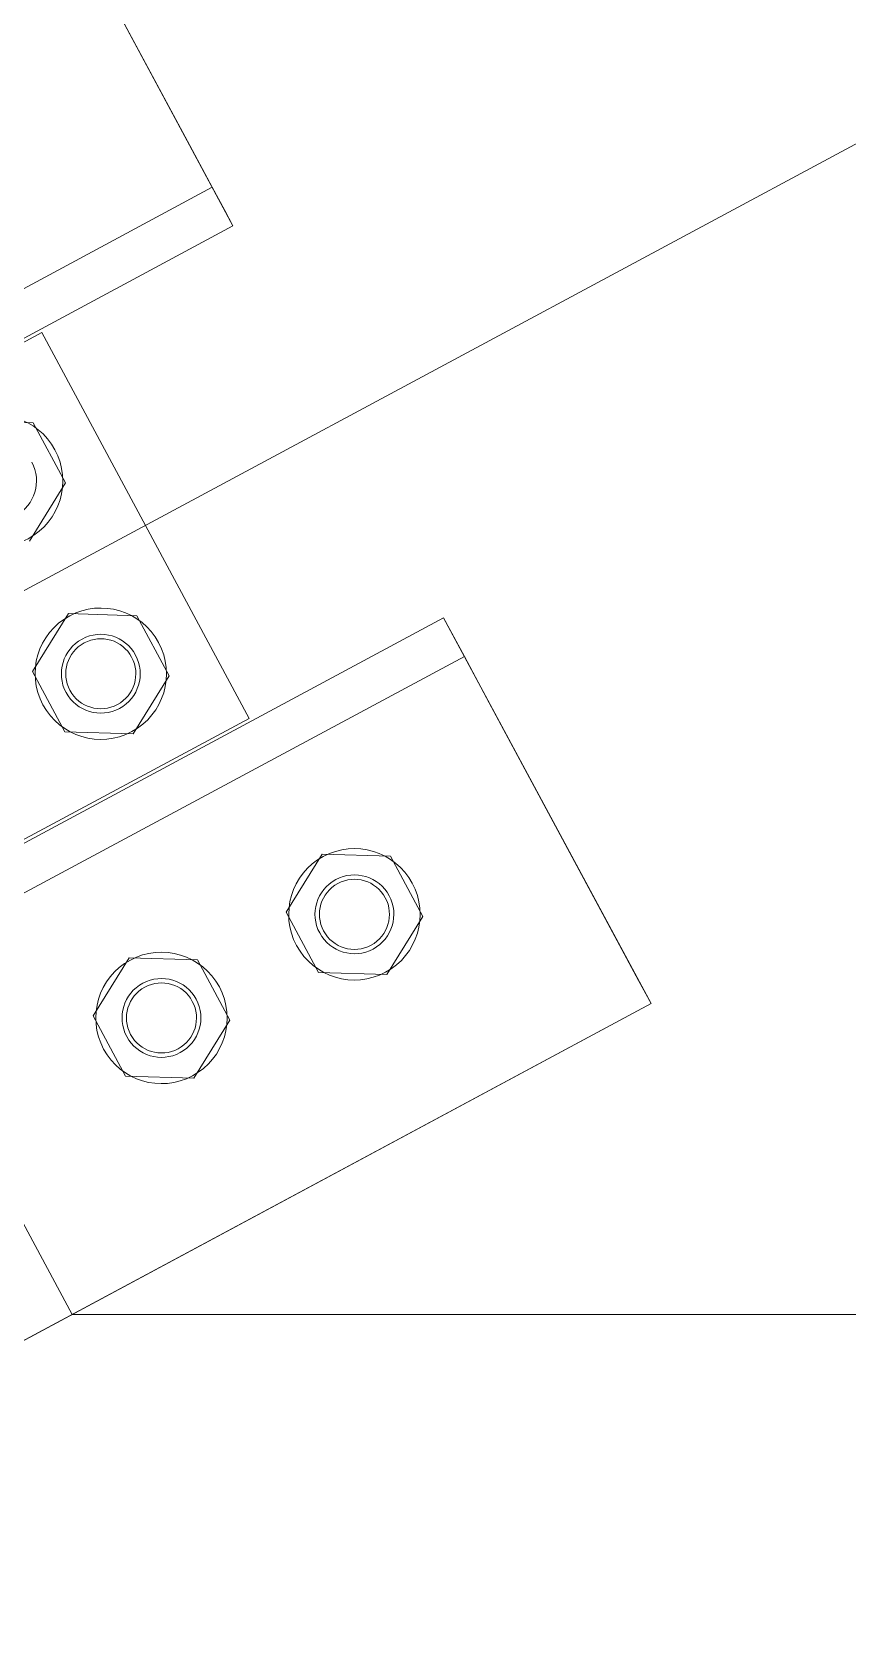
# Model space of a CAD drawing. Header units: millimetres. Extents: x -6949 to 83354, y -55091 to 16861.
# Drawn here: x 21843.2 to 22029.3, y 11309.7 to 11678.6 of the extents above; entities that cross this region are included whole.
import ezdxf

# ---------------------------------------------------------------- set-up
doc = ezdxf.new("R2010")
doc.units = ezdxf.units.MM
doc.layers.add('A-DETL', color=7, linetype='Continuous', lineweight=18, true_color=0x00a600)
doc.layers.add('S-FSTN', color=7, linetype='Continuous', lineweight=18)

msp = doc.modelspace()

# ---------------------------------------------------------------- linework, layer by layer
at = {"layer": 'A-DETL'}
msp.add_line((18750, 9890), (22500, 11905), dxfattribs=at)
at = {"layer": 'S-FSTN'}
for p, q in [((21841.69, 11722.46), (21889.02, 11634.37)), ((21844.53, 11717.17), (21878.61, 11653.75)), ((21878.61, 11653.75), (21884.29, 11643.18)), ((21884.29, 11643.18), (21878.61, 11653.75)), ((21709.56, 11651.46), (21852.31, 11385.79)), ((21620.03, 11501.18), (21884.29, 11643.18)), ((21884.29, 11643.18), (21620.03, 11501.18)), ((21884.29, 11643.18), (21887.13, 11637.89)), ((21887.13, 11637.89), (21884.29, 11643.18)), ((21887.13, 11637.89), (21889.02, 11634.37)), ((21889.02, 11634.37), (21624.76, 11492.37)), ((21624.76, 11492.37), (21889.02, 11634.37)), ((21845.36, 11610), (21651.56, 11505.87)), ((21845.36, 11610), (21651.56, 11505.87)), ((21845.36, 11610), (21757.27, 11562.67)), ((21845.36, 11610), (21757.27, 11562.67)), ((21892.69, 11521.91), (21845.36, 11610)), ((21892.69, 11521.91), (21845.36, 11610)), ((21892.69, 11521.91), (21845.36, 11610)), ((21892.69, 11521.91), (21845.36, 11610)), ((21843.37, 11589.4), (21827.79, 11589.88)), ((21843.37, 11589.4), (21827.79, 11589.88)), ((21850.75, 11575.67), (21843.37, 11589.4)), ((21850.75, 11575.67), (21843.37, 11589.4)), ((21842.55, 11562.41), (21850.75, 11575.67)), ((21842.55, 11562.41), (21850.75, 11575.67)), ((21937.11, 11544.87), (21672.85, 11402.87)), ((21672.85, 11402.87), (21937.11, 11544.87)), ((21851.46, 11545.83), (21843.25, 11532.58)), ((21851.46, 11545.83), (21843.25, 11532.58)), ((21867.04, 11545.36), (21851.46, 11545.83)), ((21867.04, 11545.36), (21851.46, 11545.83)), ((21874.42, 11531.62), (21867.04, 11545.36)), ((21874.42, 11531.62), (21867.04, 11545.36)), ((21937.11, 11544.87), (21984.45, 11456.78)), ((21937.11, 11544.87), (21939.01, 11541.35)), ((21941.85, 11536.06), (21939.01, 11541.35)), ((21939.01, 11541.35), (21941.85, 11536.06)), ((21941.85, 11536.06), (21677.58, 11394.07)), ((21677.58, 11394.07), (21941.85, 11536.06)), ((21947.53, 11525.49), (21941.85, 11536.06)), ((21941.85, 11536.06), (21947.53, 11525.49)), ((21843.25, 11532.58), (21850.63, 11518.84)), ((21843.25, 11532.58), (21850.63, 11518.84)), ((21866.22, 11518.37), (21874.42, 11531.62)), ((21866.22, 11518.37), (21874.42, 11531.62)), ((21947.53, 11525.49), (21981.61, 11462.07)), ((21698.9, 11417.78), (21892.69, 11521.91)), ((21698.9, 11417.78), (21892.69, 11521.91)), ((21804.6, 11474.58), (21892.69, 11521.91)), ((21804.6, 11474.58), (21892.69, 11521.91)), ((21850.63, 11518.84), (21866.22, 11518.37)), ((21850.63, 11518.84), (21866.22, 11518.37)), ((21909.36, 11490.9), (21901.15, 11477.64)), ((21909.36, 11490.9), (21901.15, 11477.64)), ((21924.94, 11490.42), (21909.36, 11490.9)), ((21924.94, 11490.42), (21909.36, 11490.9)), ((21932.32, 11476.69), (21924.94, 11490.42)), ((21932.32, 11476.69), (21924.94, 11490.42)), ((21901.15, 11477.64), (21908.53, 11463.91)), ((21901.15, 11477.64), (21908.53, 11463.91)), ((21924.12, 11463.43), (21932.32, 11476.69)), ((21924.12, 11463.43), (21932.32, 11476.69)), ((21865.31, 11467.23), (21857.11, 11453.97)), ((21865.31, 11467.23), (21857.11, 11453.97)), ((21880.9, 11466.75), (21865.31, 11467.23)), ((21880.9, 11466.75), (21865.31, 11467.23)), ((21888.28, 11453.02), (21880.9, 11466.75)), ((21888.28, 11453.02), (21880.9, 11466.75)), ((21908.53, 11463.91), (21924.12, 11463.43)), ((21908.53, 11463.91), (21924.12, 11463.43)), ((21984.45, 11456.78), (21981.61, 11462.07)), ((21981.61, 11462.07), (21984.45, 11456.78)), ((21984.45, 11456.78), (21720.18, 11314.79)), ((21720.18, 11314.79), (21984.45, 11456.78)), ((21720.18, 11314.79), (21984.45, 11456.78)), ((21857.11, 11453.97), (21864.49, 11440.24)), ((21857.11, 11453.97), (21864.49, 11440.24)), ((21880.07, 11439.76), (21888.28, 11453.02)), ((21880.07, 11439.76), (21888.28, 11453.02)), ((21864.49, 11440.24), (21880.07, 11439.76)), ((21864.49, 11440.24), (21880.07, 11439.76)), ((21852.31, 11385.79), (22271.5, 11385.79))]:
    msp.add_line(p, q, dxfattribs=at)
for centre, radius, start, end in [((21835.17, 11576.14), 15, 28.2506, 208.2506), ((21835.17, 11576.14), 15, 28.2506, 208.2506), ((21835.17, 11576.14), 15, 208.2506, 28.2506), ((21835.17, 11576.14), 15, 208.2506, 28.2506), ((21835.17, 11576.14), 9, 208.2506, 28.2506), ((21835.17, 11576.14), 9, 208.2506, 28.2506), ((21835.17, 11576.14), 9, 208.2506, 28.2506), ((21835.17, 11576.14), 9, 208.2506, 28.2506), ((21835.17, 11576.14), 9, 208.2506, 28.2506), ((21858.84, 11532.1), 15, 28.2506, 208.2506), ((21858.84, 11532.1), 15, 28.2506, 208.2506), ((21858.84, 11532.1), 15, 208.2506, 28.2506), ((21858.84, 11532.1), 15, 208.2506, 28.2506), ((21858.84, 11532.1), 9, 28.2506, 208.2506), ((21858.84, 11532.1), 9, 28.2506, 208.2506), ((21858.84, 11532.1), 9, 28.2506, 208.2506), ((21858.84, 11532.1), 9, 28.2506, 208.2506), ((21858.84, 11532.1), 9, 28.2506, 208.2506), ((21858.84, 11532.1), 8, 28.2506, 208.2506), ((21858.84, 11532.1), 8, 28.2506, 208.2506), ((21858.84, 11532.1), 9, 208.2506, 28.2506), ((21858.84, 11532.1), 9, 208.2506, 28.2506), ((21858.84, 11532.1), 9, 208.2506, 28.2506), ((21858.84, 11532.1), 9, 208.2506, 28.2506), ((21858.84, 11532.1), 9, 208.2506, 28.2506), ((21858.84, 11532.1), 8, 208.2506, 28.2506), ((21858.84, 11532.1), 8, 208.2506, 28.2506), ((21916.74, 11477.16), 15, 28.2506, 208.2506), ((21916.74, 11477.16), 15, 28.2506, 208.2506), ((21916.74, 11477.16), 15, 208.2506, 28.2506), ((21916.74, 11477.16), 15, 208.2506, 28.2506), ((21916.74, 11477.16), 9, 28.2506, 208.2506), ((21916.74, 11477.16), 9, 28.2506, 208.2506), ((21916.74, 11477.16), 9, 28.2506, 208.2506), ((21916.74, 11477.16), 8, 28.2506, 208.2506), ((21916.74, 11477.16), 8, 28.2506, 208.2506), ((21916.74, 11477.16), 9, 208.2506, 28.2506), ((21916.74, 11477.16), 9, 208.2506, 28.2506), ((21916.74, 11477.16), 9, 208.2506, 28.2506), ((21916.74, 11477.16), 8, 208.2506, 28.2506), ((21916.74, 11477.16), 8, 208.2506, 28.2506), ((21872.69, 11453.5), 15, 28.2506, 208.2506), ((21872.69, 11453.5), 15, 28.2506, 208.2506), ((21872.69, 11453.5), 9, 28.2506, 208.2506), ((21872.69, 11453.5), 9, 28.2506, 208.2506), ((21872.69, 11453.5), 9, 28.2506, 208.2506), ((21872.69, 11453.5), 8, 28.2506, 208.2506), ((21872.69, 11453.5), 8, 28.2506, 208.2506), ((21872.69, 11453.5), 15, 208.2506, 28.2506), ((21872.69, 11453.5), 15, 208.2506, 28.2506), ((21872.69, 11453.5), 9, 208.2506, 28.2506), ((21872.69, 11453.5), 9, 208.2506, 28.2506), ((21872.69, 11453.5), 9, 208.2506, 28.2506), ((21872.69, 11453.5), 8, 208.2506, 28.2506), ((21872.69, 11453.5), 8, 208.2506, 28.2506)]:
    msp.add_arc(centre, radius, start, end, dxfattribs=at)

doc.saveas('drawing.dxf')
